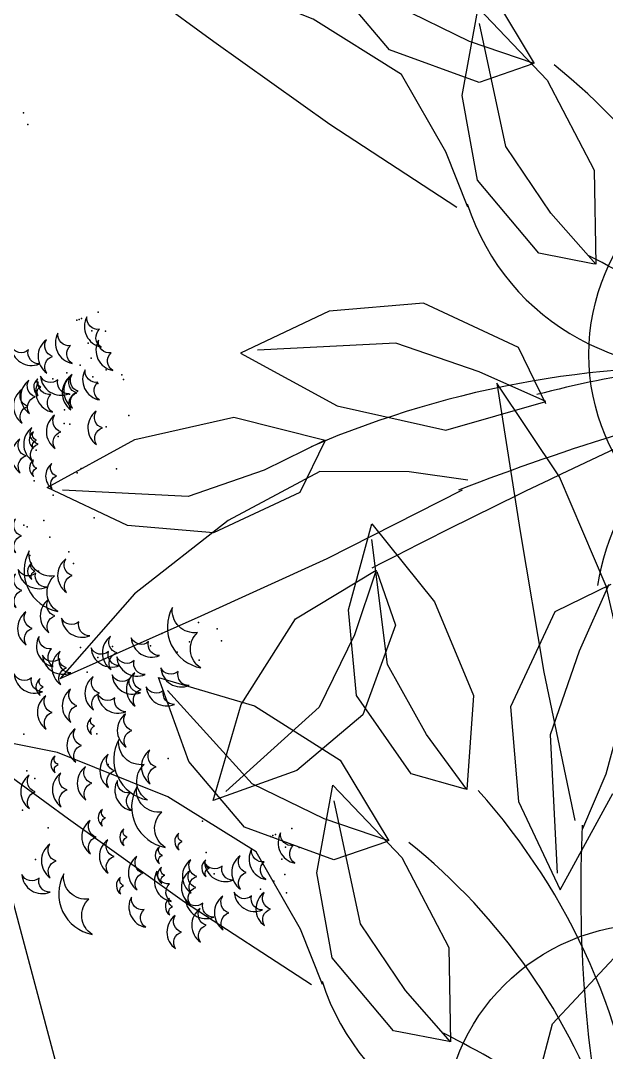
# Model space of a CAD drawing. Header units: millimetres. Extents: x 209.8 to 281.8, y 45 to 110.
# Drawn here: x 251.761 to 252.105, y 89.441 to 90.046 of the extents above; entities that cross this region are included whole.
import ezdxf

# ---------------------------------------------------------------- set-up
doc = ezdxf.new("R2010")
doc.units = ezdxf.units.MM
doc.header["$LTSCALE"] = 0.65
doc.linetypes.add('DASHED', pattern=[0.75, 0.5, -0.25])
for name, color, linetype in [('ARBOLES', 95, 'Continuous'), ('cajones', 235, 'Continuous'), ('murosgrueso', 5, 'Continuous'), ('plazaacceso', 251, 'Continuous')]:
    doc.layers.add(name, color=color, linetype=linetype)

# ---------------------------------------------------------------- blocks, each defined once
blk = doc.blocks.new('arb-pl61')
for points in [[(0.19925, 0.34046, -0.500189), (0.1866, 0.33466, 0.508573), (0.21267, 0.33681, -0.500189)], [(0.17882, 0.33847, -0.500189), (0.16617, 0.33268, 0.508573), (0.19225, 0.33483, -0.500189)], [(0.61003, 0.33847, -0.500189), (0.59738, 0.33268, 0.508573), (0.62346, 0.33483, -0.500189)], [(0.42782, 0.32697, -0.500189), (0.40252, 0.31537, 0.508573), (0.45467, 0.31968, -0.500189)], [(0.21711, 0.32261, -0.500189), (0.20446, 0.31681, 0.508573), (0.23053, 0.31897, -0.500189)], [(0.18279, 0.31269, -0.500189), (0.17014, 0.3069, 0.508573), (0.19621, 0.30905, -0.500189)], [(0.25177, 0.31346, -0.500189), (0.23786, 0.31346, 0.508573), (0.26246, 0.30456, -0.500189)], [(0.614, 0.31269, -0.500189), (0.60135, 0.3069, 0.508573), (0.62742, 0.30905, -0.500189)], [(0.21838, 0.30584, -0.500189), (0.20446, 0.30583, 0.508573), (0.22907, 0.29693, -0.500189)], [(0.21911, 0.30428, -0.500189), (0.20519, 0.30428, 0.508573), (0.2298, 0.29538, -0.500189)], [(0.45099, 0.30199, -0.500189), (0.44348, 0.29028, 0.508573), (0.46426, 0.30619, -0.500189)], [(0.65032, 0.30428, -0.500189), (0.6364, 0.30428, 0.508573), (0.66101, 0.29538, -0.500189)], [(0.18571, 0.29665, -0.500189), (0.1718, 0.29665, 0.508573), (0.19641, 0.28775, -0.500189)], [(0.20433, 0.29406, -0.500189), (0.19683, 0.28235, 0.508573), (0.2176, 0.29825, -0.500189)], [(0.42104, 0.28855, -0.500189), (0.41353, 0.27684, 0.508573), (0.4343, 0.29275, -0.500189)], [(0.61692, 0.29665, -0.500189), (0.60301, 0.29665, 0.508573), (0.62762, 0.28775, -0.500189)], [(0.63554, 0.29406, -0.500189), (0.62804, 0.28235, 0.508573), (0.64881, 0.29825, -0.500189)], [(0.17438, 0.28062, -0.500189), (0.16687, 0.26891, 0.508573), (0.18765, 0.28482, -0.500189)], [(0.21314, 0.28493, -0.500189), (0.20049, 0.27913, 0.508573), (0.22657, 0.28129, -0.500189)], [(0.46091, 0.28613, -0.500189), (0.4534, 0.27441, 0.508573), (0.47418, 0.29032, -0.500189)], [(0.60559, 0.28062, -0.500189), (0.59808, 0.26891, 0.508573), (0.61886, 0.28482, -0.500189)], [(0.20497, 0.2797, -0.500189), (0.19801, 0.27969, 0.508573), (0.21031, 0.27524, -0.500189)], [(0.24318, 0.282, -0.500189), (0.22927, 0.282, 0.508573), (0.25388, 0.2731, -0.500189)], [(0.43096, 0.27269, -0.500189), (0.42345, 0.26098, 0.508573), (0.44423, 0.27688, -0.500189)], [(0.21052, 0.27282, -0.500189), (0.19661, 0.27281, 0.508573), (0.22121, 0.26391, -0.500189)], [(0.27439, 0.26663, -0.500189), (0.26396, 0.26662, 0.508573), (0.28241, 0.25995, -0.500189)], [(0.44289, 0.26434, -0.500189), (0.43538, 0.25263, 0.508573), (0.45615, 0.26853, -0.500189)], [(0.45392, 0.26985, -0.500189), (0.44, 0.26984, 0.508573), (0.46461, 0.26094, -0.500189)], [(0.60351, 0.27051, -0.500189), (0.59656, 0.27051, 0.508573), (0.60886, 0.26606, -0.500189)], [(0.64173, 0.27282, -0.500189), (0.62782, 0.27281, 0.508573), (0.65242, 0.26391, -0.500189)], [(0.21551, 0.26484, -0.500189), (0.2016, 0.26483, 0.508573), (0.22621, 0.25593, -0.500189)], [(0.24605, 0.26198, -0.500189), (0.23213, 0.26197, 0.508573), (0.25674, 0.25307, -0.500189)], [(0.24266, 0.26178, -0.500189), (0.2357, 0.26178, 0.508573), (0.248, 0.25733, -0.500189)], [(0.42052, 0.26222, -0.500189), (0.40661, 0.26222, 0.508573), (0.43121, 0.25332, -0.500189)], [(0.41725, 0.25638, -0.500189), (0.40975, 0.24467, 0.508573), (0.43052, 0.26057, -0.500189)], [(0.51479, 0.25952, -0.500189), (0.50087, 0.25951, 0.508573), (0.52548, 0.25061, -0.500189)], [(0.60618, 0.25942, -0.500189), (0.59226, 0.25942, 0.508573), (0.61687, 0.25052, -0.500189)], [(0.62744, 0.25641, -0.500189), (0.61993, 0.24469, 0.508573), (0.64071, 0.2606, -0.500189)], [(0.26326, 0.25429, -0.500189), (0.2563, 0.25429, 0.508573), (0.2686, 0.24984, -0.500189)], [(0.35161, 0.25074, -0.500189), (0.3377, 0.25074, 0.508573), (0.3623, 0.24184, -0.500189)], [(0.45281, 0.24848, -0.500189), (0.4453, 0.23676, 0.508573), (0.46608, 0.25267, -0.500189)], [(0.4814, 0.25189, -0.500189), (0.46748, 0.25189, 0.508573), (0.49209, 0.24299, -0.500189)], [(0.50974, 0.25146, -0.500189), (0.48445, 0.23986, 0.508573), (0.5366, 0.24417, -0.500189)], [(0.54943, 0.25146, -0.500189), (0.52413, 0.23986, 0.508573), (0.57629, 0.24417, -0.500189)], [(0.57655, 0.25807, -0.500189), (0.56959, 0.25807, 0.508573), (0.58189, 0.25362, -0.500189)], [(0.61406, 0.25566, -0.500189), (0.60015, 0.25565, 0.508573), (0.62475, 0.24675, -0.500189)], [(0.64459, 0.2528, -0.500189), (0.63068, 0.25279, 0.508573), (0.65529, 0.24389, -0.500189)], [(0.2513, 0.24978, -0.500189), (0.23738, 0.24978, 0.508573), (0.26199, 0.24088, -0.500189)], [(0.3873, 0.24294, -0.500189), (0.37979, 0.23123, 0.508573), (0.40057, 0.24714, -0.500189)], [(0.34702, 0.23758, -0.500189), (0.32172, 0.22598, 0.508573), (0.37387, 0.23029, -0.500189)], [(0.44533, 0.23838, -0.500189), (0.43141, 0.23838, 0.508573), (0.45602, 0.22948, -0.500189)], [(0.58132, 0.23996, -0.500189), (0.57436, 0.23995, 0.508573), (0.58666, 0.2355, -0.500189)], [(0.59658, 0.23614, -0.500189), (0.58963, 0.23614, 0.508573), (0.60193, 0.23169, -0.500189)], [(0.60407, 0.23734, -0.500189), (0.59143, 0.23154, 0.508573), (0.6175, 0.23369, -0.500189)], [(0.33986, 0.22465, -0.500189), (0.33235, 0.21294, 0.508573), (0.35313, 0.22884, -0.500189)], [(0.37642, 0.22691, -0.500189), (0.3625, 0.2269, 0.508573), (0.38711, 0.218, -0.500189)], [(0.5062, 0.22805, -0.500189), (0.49229, 0.22805, 0.508573), (0.51689, 0.21915, -0.500189)], [(0.52668, 0.23337, -0.500189), (0.51403, 0.22757, 0.508573), (0.54011, 0.22973, -0.500189)], [(0.62164, 0.23333, -0.500189), (0.61468, 0.23333, 0.508573), (0.62699, 0.22888, -0.500189)], [(0.64269, 0.23277, -0.500189), (0.62877, 0.23277, 0.508573), (0.65338, 0.22387, -0.500189)], [(0.30865, 0.22461, -0.500189), (0.29474, 0.22461, 0.508573), (0.31934, 0.21571, -0.500189)], [(0.3382, 0.2246, -0.500189), (0.33124, 0.2246, 0.508573), (0.34354, 0.22015, -0.500189)], [(0.40915, 0.21873, -0.500189), (0.40164, 0.20701, 0.508573), (0.42242, 0.22292, -0.500189)], [(0.41766, 0.22122, -0.500189), (0.40375, 0.22122, 0.508573), (0.42835, 0.21232, -0.500189)], [(0.44819, 0.21836, -0.500189), (0.43428, 0.21836, 0.508573), (0.45888, 0.20946, -0.500189)], [(0.46798, 0.22575, -0.500189), (0.46103, 0.22575, 0.508573), (0.47333, 0.2213, -0.500189)], [(0.55824, 0.21901, -0.500189), (0.55129, 0.219, 0.508573), (0.56359, 0.21456, -0.500189)], [(0.58903, 0.22076, -0.500189), (0.57512, 0.22076, 0.508573), (0.59972, 0.21186, -0.500189)], [(0.39968, 0.21552, -0.500189), (0.38703, 0.20972, 0.508573), (0.4131, 0.21188, -0.500189)], [(0.47853, 0.21089, -0.500189), (0.46462, 0.21089, 0.508573), (0.48923, 0.20199, -0.500189)], [(0.61598, 0.21155, -0.500189), (0.60333, 0.20576, 0.508573), (0.62941, 0.20791, -0.500189)], [(0.34875, 0.20974, -0.500189), (0.33483, 0.20974, 0.508573), (0.35944, 0.20084, -0.500189)], [(0.37928, 0.20688, -0.500189), (0.36536, 0.20688, 0.508573), (0.38997, 0.19798, -0.500189)], [(0.50906, 0.20803, -0.500189), (0.49515, 0.20803, 0.508573), (0.51976, 0.19913, -0.500189)], [(0.53821, 0.20852, -0.500189), (0.53125, 0.20852, 0.508573), (0.54355, 0.20407, -0.500189)], [(0.56879, 0.20415, -0.500189), (0.55488, 0.20414, 0.508573), (0.57949, 0.19525, -0.500189)], [(0.59279, 0.2032, -0.500189), (0.58584, 0.2032, 0.508573), (0.59814, 0.19875, -0.500189)], [(0.41527, 0.19292, -0.500189), (0.40776, 0.18121, 0.508573), (0.42854, 0.19711, -0.500189)], [(0.42524, 0.1989, -0.500189), (0.41828, 0.19889, 0.508573), (0.43058, 0.19444, -0.500189)], [(0.44628, 0.19834, -0.500189), (0.43237, 0.19833, 0.508573), (0.45697, 0.18944, -0.500189)], [(0.54971, 0.19652, -0.500189), (0.5358, 0.19652, 0.508573), (0.5604, 0.18762, -0.500189)], [(0.48611, 0.18857, -0.500189), (0.47915, 0.18856, 0.508573), (0.49146, 0.18411, -0.500189)], [(0.50716, 0.18801, -0.500189), (0.49324, 0.188, 0.508573), (0.51785, 0.17911, -0.500189)], [(0.59309, 0.17412, -0.500189), (0.56779, 0.16252, 0.508573), (0.61995, 0.16683, -0.500189)], [(0.49986, 0.16425, -0.500189), (0.48594, 0.16425, 0.508573), (0.51055, 0.15535, -0.500189)], [(0.55615, 0.16044, -0.500189), (0.54224, 0.16043, 0.508573), (0.56684, 0.15153, -0.500189)], [(0.5641, 0.14334, -0.500189), (0.5566, 0.13163, 0.508573), (0.57737, 0.14754, -0.500189)]]:
    blk.add_lwpolyline(points, format="xyb", close=True)
for p in [(-0.00071, 0.3422), (0.00922, 0.3422), (0.16599, 0.3422), (0.16599, 0.3422), (0.18186, 0.3422), (0.21817, 0.3422), (0.22214, 0.3422), (0.4305, 0.3422), (0.44043, 0.3422), (0.5972, 0.3422), (0.5972, 0.3422), (0.61307, 0.3422), (0.1779, 0.33228), (0.21023, 0.33228), (0.24992, 0.33625), (0.60911, 0.33228), (0.16599, 0.32831), (0.16599, 0.32633), (0.16599, 0.32435), (0.18583, 0.32633), (0.19774, 0.32435), (0.42058, 0.3303), (0.5972, 0.32831), (0.5972, 0.32633), (0.5972, 0.32435), (0.61704, 0.32633), (0.62895, 0.32435), (0.21163, 0.32038), (0.21817, 0.32237), (0.2519, 0.31642), (0.43249, 0.3184), (0.44836, 0.32038), (0.64284, 0.32038), (0.19972, 0.31443), (0.28564, 0.31245), (0.63093, 0.31443), (0.20171, 0.30253), (0.4186, 0.30055), (0.43646, 0.3065), (0.63292, 0.30253), (0.20229, 0.29064), (0.21817, 0.29857), (0.22809, 0.29064), (0.24, 0.29064), (0.23801, 0.28667), (0.27572, 0.28667), (0.2777, 0.2827), (0.31541, 0.2827), (0.42455, 0.28865), (0.21023, 0.27477), (0.24595, 0.27874), (0.56743, 0.27874), (0.51187, 0.2708), (0.59125, 0.27279), (0.60911, 0.27279), (0.24992, 0.25891), (0.28762, 0.25891), (0.41463, 0.26089), (0.33327, 0.25494), (0.34319, 0.25494), (0.27175, 0.24899), (0.3035, 0.24502), (0.31739, 0.24502), (0.4186, 0.24701), (0.40669, 0.23709), (0.42654, 0.23511), (0.30151, 0.22916), (0.3035, 0.23114), (0.33922, 0.22718), (0.32533, 0.22519), (0.47416, 0.22519), (0.49996, 0.22519), (0.45432, 0.17165), (0.4821, 0.16372), (0.49004, 0.16768), (0.52973, 0.16372), (0.50988, 0.14983), (0.54957, 0.14587)]:
    blk.add_point(p)
blk = doc.blocks.new('arb-pl49')
for p, q in [((-0.05403, 0.53092), (-0.0357, 0.41488)), ((-0.00517, 0.45763), (-0.05403, 0.53092)), ((0.03148, 0.37212), (-0.00517, 0.45763)), ((-0.17007, 0.3538), (-0.15175, 0.42098)), ((-0.15175, 0.42098), (-0.10289, 0.35991)), ((-0.0357, 0.41488), (-0.01738, 0.30494)), ((-0.13953, 0.31105), (-0.15175, 0.40877)), ((0.0498, 0.29273), (0.03148, 0.37212)), ((-0.10289, 0.35991), (-0.07235, 0.28662)), ((-0.16396, 0.28662), (-0.17007, 0.3538)), ((-0.10899, 0.25608), (-0.13953, 0.31105)), ((-0.31867, 0.30068), (-0.24362, 0.27867)), ((-0.29515, 0.23513), (-0.31867, 0.30068)), ((-0.01738, 0.30494), (0.00705, 0.1889)), ((-0.24561, 0.21763), (-0.31166, 0.29067)), ((0.03148, 0.22554), (0.0498, 0.29273)), ((-0.12121, 0.22554), (-0.16396, 0.28662)), ((-0.07235, 0.28662), (-0.07744, 0.21308)), ((-0.24362, 0.27867), (-0.17656, 0.23615)), ((-0.48409, 0.2593), (-0.38908, 0.1902)), ((-0.39772, 0.24203), (-0.48409, 0.2593)), ((-0.07744, 0.21308), (-0.10899, 0.25608)), ((-0.31135, 0.20748), (-0.39772, 0.24203)), ((-0.25161, 0.18361), (-0.29515, 0.23513)), ((-0.17656, 0.23615), (-0.13855, 0.17299)), ((-0.07846, 0.21333), (-0.12121, 0.22554)), ((0.01316, 0.18279), (0.03148, 0.22554)), ((-0.18907, 0.19012), (-0.24561, 0.21763)), ((-0.19477, 0.14795), (-0.18237, 0.21647)), ((-0.18237, 0.21647), (-0.12837, 0.15989)), ((-0.24225, 0.16429), (-0.31135, 0.20748)), ((-0.16062, 0.10802), (-0.18131, 0.2043)), ((-0.38908, 0.1902), (-0.29839, 0.12542)), ((-0.13855, 0.17299), (-0.18907, 0.19012)), ((-0.18156, 0.1581), (-0.25161, 0.18361)), ((-0.13953, 0.17261), (-0.18156, 0.1581)), ((-0.2077, 0.10383), (-0.24225, 0.16429)), ((-0.12837, 0.15989), (-0.09157, 0.08954)), ((-0.18283, 0.08155), (-0.19477, 0.14795)), ((-0.29839, 0.12542), (-0.19906, 0.06064)), ((-0.12541, 0.05592), (-0.16062, 0.10802)), ((-0.19043, 0.06064), (-0.2077, 0.10383)), ((-0.09157, 0.08954), (-0.09023, 0.01583)), ((-0.01045, 0.02979), (0.04512, 0.08939)), ((-0.13492, 0.02444), (-0.18283, 0.08155)), ((-0.09023, 0.01583), (-0.12541, 0.05592)), ((-0.09126, 0.016), (-0.13492, 0.02444)), ((-0.02817, -0.03755), (-0.01045, 0.02979)), ((-0.22505, -0.01464), (-0.299, -0.02086)), ((-0.15073, -0.04929), (-0.22505, -0.01464)), ((-0.299, -0.02086), (-0.36828, -0.05354)), ((-0.24685, -0.04577), (-0.35504, -0.05121)), ((-0.18147, -0.06836), (-0.24685, -0.04577)), ((-0.36828, -0.05354), (-0.29278, -0.0948)), ((-0.12933, -0.09327), (-0.15073, -0.04929)), ((-0.12934, -0.09157), (-0.18147, -0.06836)), ((-0.29278, -0.0948), (-0.20756, -0.11389)), ((-0.20756, -0.11389), (-0.12934, -0.09157)), ((-0.45099, -0.12119), (-0.37351, -0.10384)), ((-0.37351, -0.10384), (-0.30197, -0.12162)), ((-0.51962, -0.1587), (-0.45099, -0.12119)), ((-0.30197, -0.12162), (-0.3498, -0.14523)), ((-0.3024, -0.12258), (-0.32185, -0.16256)), ((-0.3498, -0.14523), (-0.40924, -0.16576)), ((-0.3061, -0.14617), (-0.37805, -0.18442)), ((-0.23646, -0.14648), (-0.3061, -0.14617)), ((-0.19043, -0.15312), (-0.23646, -0.14648)), ((-0.45664, -0.18841), (-0.51962, -0.1587)), ((-0.40924, -0.16576), (-0.50759, -0.16082)), ((-0.30051, -0.21423), (-0.19474, -0.1606)), ((-0.32185, -0.16256), (-0.38942, -0.19406)), ((-0.37805, -0.18442), (-0.45115, -0.24195)), ((-0.38942, -0.19406), (-0.45664, -0.18841)), ((-0.40196, -0.26038), (-0.30051, -0.21423)), ((-0.32522, -0.26141), (-0.26205, -0.22339)), ((-0.26205, -0.22339), (-0.27918, -0.27391)), ((-0.26168, -0.22437), (-0.24716, -0.2664)), ((-0.45115, -0.24195), (-0.5093, -0.30811)), ((-0.07846, -0.23455), (-0.12244, -0.25595)), ((-0.08016, -0.23457), (-0.10337, -0.2867)), ((-0.12244, -0.25595), (-0.15708, -0.33028)), ((-0.5093, -0.30811), (-0.40196, -0.26038)), ((-0.36774, -0.32846), (-0.32522, -0.26141)), ((-0.27918, -0.27391), (-0.3067, -0.33045)), ((-0.24716, -0.2664), (-0.27267, -0.33645)), ((-0.10337, -0.2867), (-0.12595, -0.35207)), ((-0.38974, -0.40351), (-0.36774, -0.32846)), ((-0.3067, -0.33045), (-0.37974, -0.39651)), ((-0.15708, -0.33028), (-0.15087, -0.40422)), ((-0.27267, -0.33645), (-0.3242, -0.37999)), ((-0.12595, -0.35207), (-0.12052, -0.46027)), ((-0.3242, -0.37999), (-0.38974, -0.40351)), ((-0.11818, -0.4735), (-0.07692, -0.398)), ((-0.15087, -0.40422), (-0.11818, -0.4735))]:
    blk.add_line(p, q)
blk.add_circle((0.06675, -0.0546), 0.16256)
for centre, radius, start, end in [((-0.45316, -0.13177), 0.51607, 5.83459, 41.8429), ((1.08154, 0.13445), 1.07002, 177.274, 191.524), ((-0.42565, -0.20553), 0.4837, 18.4858, 51.2649), ((-0.0146, 0.11997), 0.18516, 197.853, 284.926), ((-0.46569, -0.71516), 0.82517, 50.4056, 63.3717), ((-0.00831, -0.83731), 0.77308, 86.4268, 113.212), ((0.0772, -0.90381), 0.8452, 91.6103, 104.65), ((2.16391, -4.92795), 5.2962, 113.724, 117.304), ((0.51528, -2.00693), 1.97905, 103.091, 111.114), ((0.09924, -0.26606), 0.19078, 101.798, 170.748)]:
    blk.add_arc(centre, radius, start, end)

msp = doc.modelspace()

# ---------------------------------------------------------------- hatches: boundary and pattern name
at = {"layer": 'plazaacceso'}
h = msp.add_hatch(dxfattribs=at)
h.set_pattern_fill('AR-HBONE,_O', color=256, scale=0.003)
h.set_pattern_definition([(45, (0, 0), (4e-17, 0.4310523), [0.9144, -0.3048]), (135, (0.21553, 0.21553), (4e-17, 0.4310523), [0.9144, -0.3048])])
h.paths.add_polyline_path([(253.3557, 90.90934), (252.69329, 92.51801, 0.016413), (251.90502, 93.46156), (251.90502, 91.80926, -0.00637), (252.21189, 91.42556, -0.102766), (253.15502, 86.8853), (255.01269, 86.8853), (254.30759, 88.59765)])
h.paths.add_polyline_path([(251.90502, 93.46156, 0.010968), (251.34443, 94.06244), (249.72588, 94.06244, -0.040708), (251.90502, 91.80926)])
h.paths.add_polyline_path([(248.93216, 96.1481), (248.93216, 94.72281, -0.013389), (249.72588, 94.06244), (251.34443, 94.06244, 0.042635)])
h.paths.add_polyline_path([(252.11107, 89.09517), (253.2716, 89.32112), (253.34423, 88.94808), (252.1837, 88.72213)], flags=25)

# ---------------------------------------------------------------- linework, layer by layer
at = {"layer": 'cajones'}
msp.add_arc((241.75502, 86.8853), 11.4, 319.257537, 23.469947, dxfattribs=at)
at = {"layer": 'murosgrueso', "linetype": 'DASHED', "ltscale": 1.5}
msp.add_arc((241.75502, 86.8853), 10.35, 323.639108, 69.678728, dxfattribs=at)

# ---------------------------------------------------------------- block references
at = {"layer": 'ARBOLES', "xscale": 0.75, "yscale": 0.75, "zscale": 0.75, "rotation": 290.5731994099432}
msp.add_blockref('arb-pl61', (251.52302, 89.90175), dxfattribs=at)
at = {"layer": 'ARBOLES', "xscale": 0.75, "yscale": 0.75, "zscale": 0.75}
for p in [(252.16672, 89.89164), (252.08146, 89.43556)]:
    msp.add_blockref('arb-pl49', p, dxfattribs=at)

doc.saveas('drawing.dxf')
